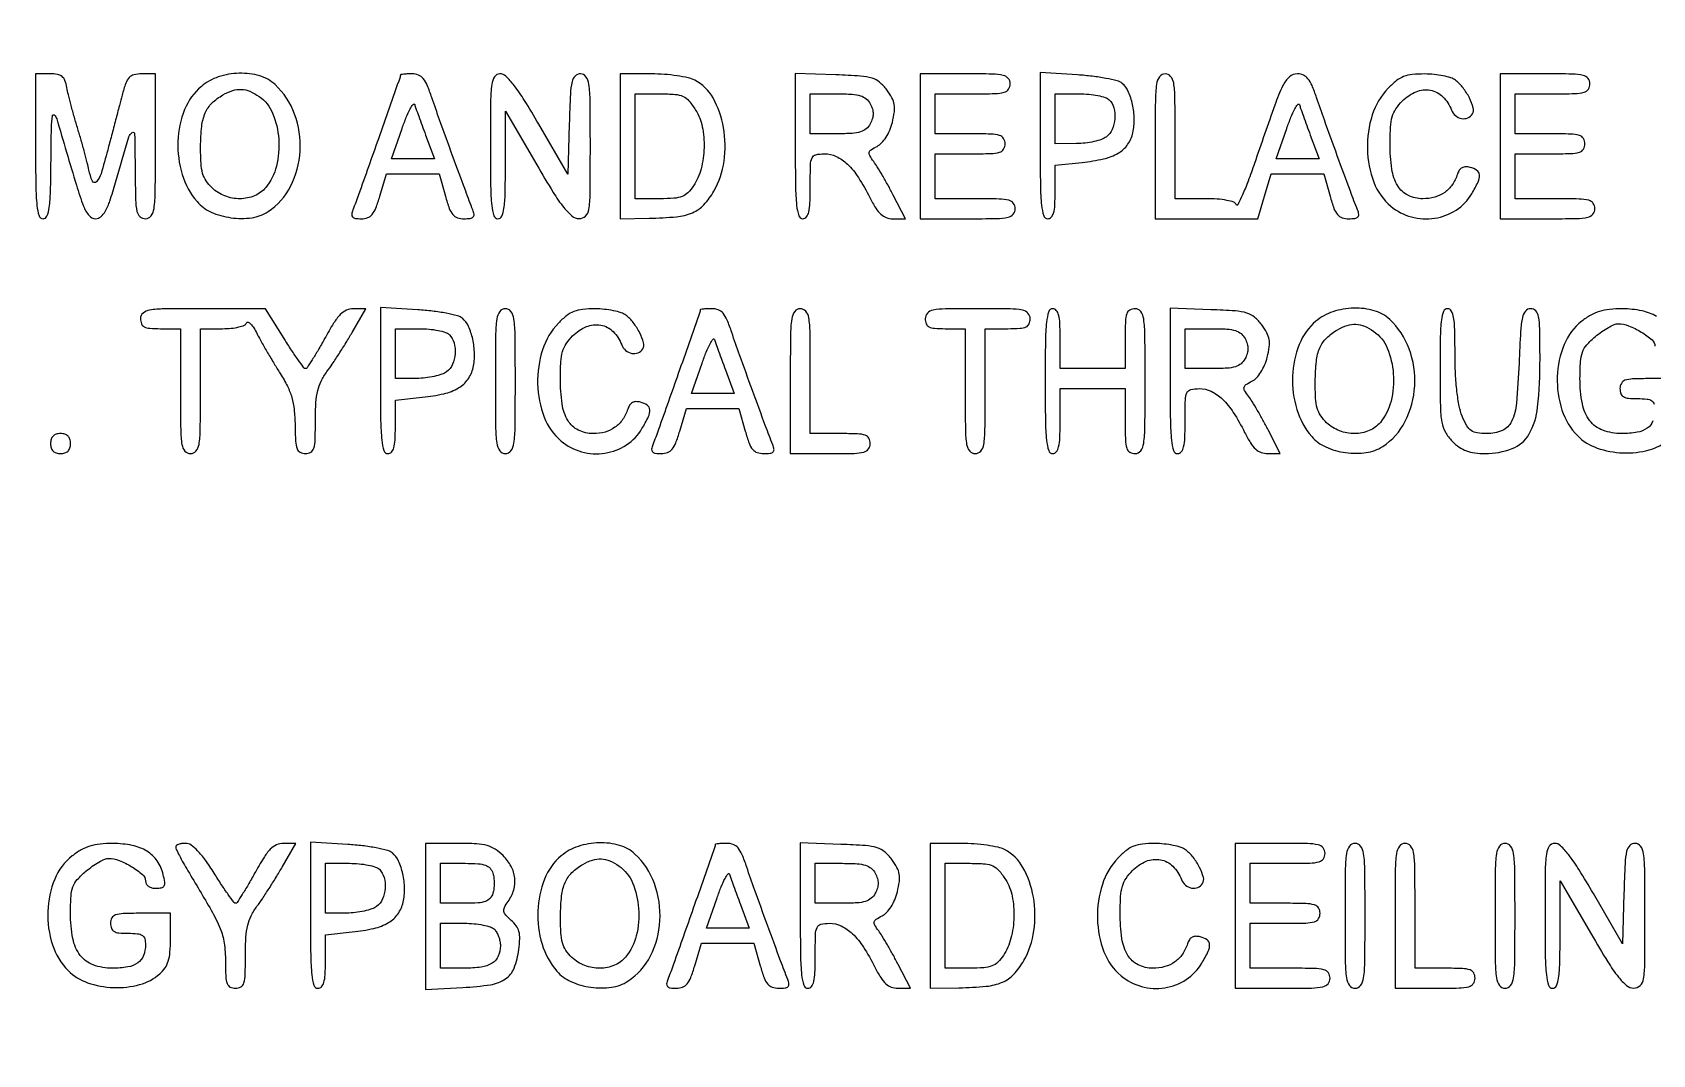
# Model space of a CAD drawing. Extents: x 0 to 1066, y 0 to 761.
# Drawn here: x 807.54 to 834.96, y 649.7 to 667.01 of the extents above; entities that cross this region are included whole.
import ezdxf

# ---------------------------------------------------------------- set-up
doc = ezdxf.new("R2010")
doc.units = 0
doc.header["$MEASUREMENT"] = 0

msp = doc.modelspace()

# ---------------------------------------------------------------- linework, layer by layer
for points in [[(183.390323, 95.266879, 0.000001), (192.989143, 95.254457, 0.000118)], [(835.027433, 662.199682, 0.089301), (834.77888, 662.297788, 0.048933), (834.4521, 662.330581, 0.02471), (834.232634, 662.320218, 0.049497), (834.062512, 662.286529, 0.05494), (833.914039, 662.223021, 0.038421), (833.762728, 662.121543, 0.129246), (833.466605, 661.728897, 0.088626), (833.348413, 661.180592, 0.087215), (833.426965, 660.616933, 0.118789), (833.69376, 660.180731, 0.112618), (834.022224, 659.974294, 0.075265), (834.460335, 659.891595, 0.075304), (834.903052, 659.942285, 0.113008), (835.244923, 660.124366, 0.065979)], [(834.968363, 660.433747, -0.148314), (834.872574, 660.310186, -0.113347), (834.702488, 660.240047, -0.041372), (834.44132, 660.2184, -0.086758), (834.118734, 660.274799, -0.145015), (833.898523, 660.436775, -0.116882), (833.772579, 660.721949, -0.045825), (833.733, 661.152889, -0.015089), (833.741647, 661.439368, -0.073154), (833.774895, 661.598158, -0.095003), (833.848351, 661.720179, -0.035007), (833.993291, 661.86058, -0.021479), (834.102086, 661.944417, -0.024071), (834.213726, 662.015263, -0.024321), (834.313591, 662.065828, -0.105406), (834.378192, 662.0796, -0.095864), (834.555527, 662.045284, -0.042073), (834.770096, 661.937265, -0.039621), (834.952519, 661.804347, -0.218876), (835.002, 661.696727, 0.137225)], [(835.425, 661.149), (834.9174, 661.149, 0.008455), (834.623702, 661.144033, 0.072107), (834.4944, 661.1208, 0.188641), (834.432868, 661.069532, 0.12648), (834.4098, 660.9798, 0.087745), (834.424799, 660.894992, 0.177212), (834.467963, 660.843836, 0.10769), (834.551566, 660.817553, 0.022514), (834.7059, 660.8106, -0.021714), (834.867985, 660.803558, -0.124268), (834.948665, 660.775551, -0.187079), (834.989095, 660.718864, -0.062494)]]:
    msp.add_lwpolyline(points, format="xyb")
for points in [[(409.06215, 749.15415), (40.8618, 749.132981), (40.8618, 380.65769), (40.8618, 12.1824), (501.2973, 12.1824), (961.7328, 12.1824), (961.7328, 380.646631), (961.7328, 749.110861), (961.41555, 749.1633, 0.040886), (961.153339, 749.184871, 0.000002), (934.190609, 749.194398, 0.000089), (904.448031, 749.199508, 0.000054), (869.1804, 749.195529, -0.000029), (813.61687, 749.186499, -0.000004), (696.10453, 749.175037, -0.000004), (556.774728, 749.163736, -0.000004)], [(807.5916, 665.0829, 0.003213), (807.595928, 664.409379, 0.022561), (807.614938, 664.0818, 0.049302), (807.650853, 663.906077, 0.328801), (807.7185, 663.8562, 0.305395), (807.784734, 663.900816, 0.062503), (807.823002, 664.044464, 0.027449), (807.84481, 664.31436, 0.004264), (807.854037, 664.85025, -0.002416), (807.861385, 665.393722, -0.029471), (807.877446, 665.601143, -0.603012), (807.909212, 665.612714, -0.138127), (807.949691, 665.5482, 0.001112), (808.283207, 664.422584, 0.020238), (808.404804, 664.068451, 0.077221), (808.497019, 663.909377, 0.226588), (808.608337, 663.8562, 0.178321), (808.696545, 663.888692, 0.090477), (808.772367, 663.981602, 0.045479), (808.849022, 664.15648, 0.010027), (808.946609, 664.46955, -0.001209), (809.172905, 665.243315, -0.180504), (809.227726, 665.316317, -0.586533), (809.268768, 665.294353, -0.002598), (809.276921, 664.68105, 0.004063), (809.285082, 664.17801, 0.046466), (809.308247, 663.981291, 0.159576), (809.360538, 663.891336, 0.183972), (809.4528, 663.8562, 0.240299), (809.547122, 663.904309, 0.123223), (809.597933, 664.030688, 0.031956), (809.618411, 664.310038, 0.002322), (809.622, 665.0829), (809.622, 666.3096), (809.387435, 666.3096, 0.057703), (809.257347, 666.294537, 0.150789), (809.177017, 666.247484, 0.102355), (809.119077, 666.150296, 0.018959), (809.05808, 665.95005, 0.000085), (809.011337, 665.772626, 0.000034), (808.94705, 665.528372, 0.000033), (808.877616, 665.26442, 0.000041), (808.813214, 665.01945, -0.009374), (808.699779, 664.618552, -0.115475), (808.620791, 664.482001, -0.538762), (808.553854, 664.493623, -0.053672), (808.495197, 664.68105, 0.012912), (808.468067, 664.801309, 0.003926), (808.420847, 664.982041, 0.003928), (808.364736, 665.183794, 0.004276), (808.306978, 665.379, -0.00492), (808.249494, 665.574206, -0.004529), (808.194202, 665.775959, -0.004526), (808.148171, 665.956701, -0.014927), (808.122481, 666.07695, 0.043617), (808.089578, 666.196863, 0.134321), (808.040998, 666.264621, 0.130778), (807.963829, 666.299234, 0.040414), (807.835798, 666.3096), (807.5916, 666.3096)], [(810.398203, 666.097573, 0.123885), (810.115012, 665.704877, 0.085485), (810.001437, 665.165957, 0.082885), (810.073908, 664.603936, 0.104562), (810.325639, 664.145326, 0.111799), (810.563609, 663.968975, 0.06908), (810.900008, 663.873281, 0.069045), (811.249965, 663.872815, 0.111332), (811.527882, 663.976881, 0.131426), (811.908639, 664.40286, 0.103697), (812.069054, 665.002511, 0.101152), (811.97639, 665.628853, 0.118621), (811.645771, 666.128419, 0.118666), (811.386035, 666.275001, 0.075716), (811.040356, 666.318938, 0.073305), (810.685341, 666.257607, 0.095814)], [(813.767395, 666.28845, -0.084799), (813.760891, 666.250434, -0.000052), (813.39492, 665.211662, -0.000388), (813.059376, 664.261928, -0.009822), (812.962375, 664.00425, 0.060048), (812.942783, 663.930519, 0.230938), (812.957032, 663.886662, 0.170663), (813.005125, 663.862554, 0.031659), (813.105379, 663.8562, 0.086283), (813.213494, 663.874997, 0.134827), (813.290323, 663.928959, 0.082591), (813.352396, 664.03597, 0.018432), (813.419868, 664.2369), (813.532276, 664.6176), (813.977243, 664.6176), (814.422211, 664.6176), (814.5288, 664.2369, 0.017944), (814.594185, 664.03199, 0.087286), (814.654412, 663.926531, 0.141822), (814.731634, 663.874152, 0.078722), (814.844946, 663.8562, 0.029308), (814.950092, 663.862368, 0.166988), (814.999822, 663.886276, 0.236769), (815.014664, 663.930066, 0.061225), (814.99489, 664.00425, -0.006965), (814.872601, 664.320606, -0.001209), (814.651345, 664.92204, -0.001323), (814.431617, 665.528787, -0.005089), (814.299852, 665.90775, 0.017403), (814.221081, 666.1175, 0.074917), (814.152322, 666.231275, 0.125362), (814.072616, 666.289172, 0.094981), (813.966049, 666.3096, 0.00999), (813.889884, 666.308078, 0.016528), (813.825752, 666.303387, 0.010464), (813.774648, 666.296862, 0.371455)], [(815.2902, 665.0829, 0.003213), (815.294528, 664.409379, 0.022561), (815.313538, 664.0818, 0.049302), (815.349453, 663.906077, 0.328801), (815.4171, 663.8562, 0.295501), (815.482472, 663.898531, 0.070336), (815.520206, 664.029231, 0.029944), (815.54024, 664.276794, 0.004715), (815.545837, 664.76565), (815.547674, 665.6751), (816.074587, 664.768957, 0.006242), (816.353961, 664.302024, 0.029041), (816.533682, 664.044737, 0.052989), (816.670926, 663.904238, 0.170079), (816.79185, 663.859507, 0.199339), (816.900131, 663.902273, 0.163117), (816.957825, 664.013706, 0.036571), (816.978904, 664.272581, 0.002034), (816.9822, 665.0829, 0.002367), (816.978569, 665.850072, 0.031318), (816.958184, 666.132383, 0.117824), (816.908377, 666.261077, 0.246563), (816.81596, 666.3096, 0.195513), (816.725155, 666.272682, 0.145553), (816.671852, 666.177256, 0.043894), (816.644339, 665.970993, 0.004128), (816.62561, 665.459718), (816.6015, 664.609836), (816.108317, 665.459718, 0.007787), (815.868238, 665.858983, 0.025041), (815.691401, 666.11361, 0.035073), (815.553547, 666.268518, 0.195814), (815.452667, 666.3096, 0.254619), (815.362661, 666.260588, 0.110911), (815.314151, 666.128758, 0.030502), (815.293887, 665.842586, 0.002427)], [(817.4898, 665.0829), (817.4898, 663.8562), (817.97625, 663.864633, 0.018847), (818.43922, 663.890133, 0.076273), (818.712629, 663.958481, 0.107083), (818.903818, 664.092269, 0.057946), (819.074022, 664.325164, 0.09461), (819.245013, 664.829818, 0.077415), (819.235601, 665.400431, 0.083451), (819.059967, 665.900865, 0.148656), (818.749784, 666.202603, 0.065462), (818.63744, 666.243066, 0.01784), (818.451459, 666.276774, 0.017725), (818.235831, 666.300191, 0.017594), (818.01855, 666.308353), (817.4898, 666.3096)], [(820.4508, 665.086321, 0.003202), (820.455126, 664.410813, 0.022501), (820.474132, 664.08237, 0.049121), (820.51003, 663.906147, 0.329081), (820.5777, 663.8562, 0.232029), (820.639437, 663.88648, 0.108427), (820.678569, 663.969, 0.047315), (820.699301, 664.124857, 0.00942), (820.7046, 664.4061, -0.00595), (820.708907, 664.768065, -0.096871), (820.734944, 664.886198, -0.238613), (820.79961, 664.939815, -0.056005), (820.943653, 664.956, -0.111153), (821.145105, 664.910656, -0.081177), (821.33442, 664.779801, -0.058854), (821.52011, 664.553171, -0.025924), (821.711972, 664.21575, 0.021841), (821.811716, 664.036953, 0.069009), (821.89887, 663.931427, 0.100305), (821.991378, 663.875632, 0.085906), (822.103645, 663.8562), (822.31485, 663.8562), (822.108673, 664.25805, 0.006834), (822.020606, 664.424072, 0.006481), (821.926498, 664.590612, 0.006451), (821.839451, 664.73576, 0.022591), (821.778027, 664.825875, -0.02569), (821.711448, 664.924864, -0.192002), (821.702529, 664.979664, -0.198014), (821.733863, 665.02459, -0.027525), (821.834728, 665.081775, 0.089041), (821.912681, 665.139614, 0.046566), (821.987198, 665.235276, 0.042448), (822.050434, 665.355602, 0.038847), (822.094664, 665.488463, 0.026721), (822.128634, 665.664822, 0.076578), (822.126642, 665.789241, 0.082928), (822.087616, 665.901584, 0.035157), (822.001272, 666.036262, 0.057331), (821.878702, 666.16654, 0.10358), (821.750317, 666.235832, 0.055706), (821.555185, 666.270774, 0.007564), (821.139958, 666.291871), (820.4508, 666.316443)], [(822.5658, 665.0829), (822.5658, 663.8562), (823.3695, 663.8562, 0.004147), (823.860209, 663.86027, 0.047763), (824.051588, 663.881803, 0.16431), (824.138994, 663.933393, 0.179874), (824.1732, 664.0254, 0.157888), (824.14366, 664.116616, 0.176663), (824.06745, 664.168162, 0.055952), (823.902578, 664.190253, 0.005351), (823.4964, 664.1946), (822.8196, 664.1946), (822.8196, 664.5753), (822.8196, 664.956), (823.4118, 664.956, 0.006583), (823.761692, 664.960607, 0.063075), (823.908825, 664.983193, 0.183695), (823.97767, 665.034626, 0.142406), (824.004, 665.1252, 0.142406), (823.97767, 665.215774, 0.183695), (823.908825, 665.267207, 0.063075), (823.761692, 665.289793, 0.006583), (823.4118, 665.2944), (822.8196, 665.2944), (822.8196, 665.6328), (822.8196, 665.9712), (823.4541, 665.9712, 0.005909), (823.832126, 665.975667, 0.059311), (823.988137, 665.99799, 0.180365), (824.060656, 666.049488, 0.150217), (824.0886, 666.1404, 0.17273), (824.055927, 666.232157, 0.168559), (823.972275, 666.28375, 0.050222), (823.789722, 666.305449, 0.004487), (823.3272, 666.3096), (822.5658, 666.3096)], [(824.5962, 665.094026, 0.003177), (824.600521, 664.414044, 0.022367), (824.619518, 664.083654, 0.048715), (824.65538, 663.906302, 0.329705), (824.7231, 663.8562, 0.208378), (824.783443, 663.88249, 0.11961), (824.822931, 663.952927, 0.055661), (824.844306, 664.083999, 0.012613), (824.85, 664.309664), (824.85, 664.763128), (825.30495, 664.810083, 0.029754), (825.670721, 664.869988, 0.076952), (825.918788, 664.967757, 0.106873), (826.076828, 665.112632, 0.100256), (826.165412, 665.31312, 0.058942), (826.188383, 665.545686, 0.048856), (826.15934, 665.792941, 0.051542), (826.088041, 666.009871, 0.114883), (825.983597, 666.147457, 0.111025), (825.900135, 666.190019, 0.015594), (825.710166, 666.23235, 0.017167), (825.478529, 666.268244, 0.01383), (825.227635, 666.291328), (824.5962, 666.331851)], [(826.542, 665.0829), (826.542, 663.8562), (827.411831, 663.8562), (828.281661, 663.8562), (828.394068, 664.2369), (828.506476, 664.6176), (828.951443, 664.6176), (829.396411, 664.6176), (829.503, 664.2369, 0.017944), (829.568385, 664.03199, 0.087286), (829.628612, 663.926531, 0.141822), (829.705834, 663.874152, 0.078722), (829.819146, 663.8562, 0.029308), (829.924292, 663.862368, 0.166988), (829.974022, 663.886276, 0.236769), (829.988864, 663.930066, 0.061225), (829.96909, 664.00425, -0.006965), (829.846801, 664.320606, -0.001209), (829.625545, 664.92204, -0.001323), (829.405817, 665.528787, -0.005089), (829.274052, 665.90775, 0.017956), (829.197084, 666.112014, 0.070049), (829.128308, 666.227764, 0.117315), (829.050769, 666.288096, 0.107327), (828.951742, 666.3096, 0.184102), (828.814454, 666.257276, 0.099007), (828.703961, 666.110464, 0.027305), (828.567151, 665.780647, 0.001738), (828.223011, 664.792501, -0.007137), (828.115157, 664.493257, -0.013896), (828.019129, 664.258303, -0.012768), (827.94088, 664.092659, -0.667021), (827.91485, 664.094551, 0.233159), (827.872923, 664.136943, 0.036901), (827.756415, 664.167813, 0.031075), (827.59195, 664.188164, 0.015247), (827.38095, 664.1946), (826.8804, 664.1946), (826.8804, 665.2521, 0.002827), (826.876669, 665.912059, 0.036854), (826.855866, 666.156262, 0.138781), (826.804606, 666.266732, 0.218517), (826.7112, 666.3096, 0.240299), (826.616878, 666.261491, 0.123223), (826.566067, 666.135112, 0.031956), (826.545589, 665.855762, 0.002322)], [(830.484829, 666.06512, 0.114205), (830.216961, 665.61474, 0.083506), (830.134034, 665.036764, 0.085163), (830.244564, 664.474294, 0.127519), (830.533003, 664.068227, 0.108551), (830.878866, 663.886735, 0.105254), (831.273005, 663.864143, 0.106878), (831.637422, 664.003573, 0.11522), (831.900118, 664.278312, 0.021165), (832.008799, 664.481461, 0.127063), (832.031965, 664.598049, 0.232712), (831.989227, 664.673758, 0.086167), (831.874743, 664.725943, 0.067058), (831.797889, 664.735355, 0.120753), (831.736762, 664.719591, 0.12276), (831.690509, 664.677609, 0.07065), (831.657701, 664.609411, -0.072622), (831.571576, 664.432171, -0.089596), (831.443095, 664.301259, -0.08774), (831.274631, 664.221738, -0.066597), (831.071787, 664.1946, -0.114856), (830.821675, 664.252822, -0.145297), (830.648122, 664.413208, -0.099183), (830.548515, 664.696134, -0.035212), (830.5182, 665.126069, -0.014703), (830.526529, 665.409243, -0.055361), (830.556425, 665.584021, -0.07729), (830.617879, 665.716512, -0.049247), (830.725855, 665.848145, -0.096703), (830.959425, 666.005412, -0.146157), (831.201427, 666.032024, -0.15206), (831.411632, 665.92191, -0.107279), (831.557138, 665.69625, 0.127947), (831.623411, 665.602126, 0.131147), (831.72656, 665.553314, 0.142401), (831.833876, 665.564266, 0.159485), (831.913019, 665.631052, 0.211029), (831.927163, 665.733173, 0.047286), (831.861619, 665.900749, 0.046742), (831.753502, 666.07291, 0.065556), (831.625331, 666.201159, 0.088545), (831.548229, 666.241119, 0.025252), (831.417136, 666.274736, 0.02458), (831.262706, 666.298294, 0.023821), (831.105078, 666.306909, 0.026305), (830.89503, 666.297319, 0.068477), (830.748186, 666.262166, 0.074054), (830.623048, 666.190592, 0.034872)], [(832.3794, 665.0829), (832.3794, 663.8562), (833.1831, 663.8562, 0.004147), (833.673809, 663.86027, 0.047763), (833.865188, 663.881803, 0.16431), (833.952594, 663.933393, 0.179874), (833.9868, 664.0254, 0.157888), (833.95726, 664.116616, 0.176663), (833.88105, 664.168162, 0.055952), (833.716178, 664.190253, 0.005351), (833.31, 664.1946), (832.6332, 664.1946), (832.6332, 664.5753), (832.6332, 664.956), (833.2254, 664.956, 0.006583), (833.575292, 664.960607, 0.063075), (833.722425, 664.983193, 0.183695), (833.79127, 665.034626, 0.142406), (833.8176, 665.1252, 0.142406), (833.79127, 665.215774, 0.183695), (833.722425, 665.267207, 0.063075), (833.575292, 665.289793, 0.006583), (833.2254, 665.2944), (832.6332, 665.2944), (832.6332, 665.6328), (832.6332, 665.9712), (833.2677, 665.9712, 0.005909), (833.645726, 665.975667, 0.059311), (833.801738, 665.99799, 0.180365), (833.874256, 666.049488, 0.150217), (833.9022, 666.1404, 0.17273), (833.869527, 666.232157, 0.168559), (833.785875, 666.28375, 0.050222), (833.603322, 666.305449, 0.004487), (833.1408, 666.3096), (832.3794, 666.3096)], [(811.377297, 665.925839, -0.143223), (811.604998, 665.641523, -0.079931), (811.70746, 665.206353, -0.077332), (811.669265, 664.745218, -0.11509), (811.487996, 664.38495, -0.119537), (811.299584, 664.245395, -0.098447), (811.053927, 664.194752, -0.09388), (810.797477, 664.241462, -0.097006), (810.579203, 664.378547, -0.056872), (810.478283, 664.49764, -0.080028), (810.420387, 664.623996, -0.054705), (810.392563, 664.795724, -0.014142), (810.386091, 665.076497, -0.025001), (810.405155, 665.421355, -0.075567), (810.464582, 665.648338, -0.098225), (810.578037, 665.813205, -0.062967), (810.7641, 665.953619, -0.051006), (810.928866, 666.026958, -0.090781), (811.075514, 666.046995, -0.090761), (811.219771, 666.013781, -0.050966)], [(818.764753, 665.69625, -0.090931), (818.877074, 665.414531, -0.056823), (818.907135, 665.059609, -0.056208), (818.856225, 664.701788, -0.081785), (818.72743, 664.410909, -0.053857), (818.634167, 664.297366, -0.102503), (818.535165, 664.233735, -0.073821), (818.397488, 664.203009, -0.018052), (818.16465, 664.1946), (817.7436, 664.1946), (817.7436, 665.0829), (817.7436, 665.9712), (818.167843, 665.9712, -0.017821), (818.417818, 665.962288, -0.090339), (818.552317, 665.927735, -0.111314), (818.652076, 665.851366, -0.033754)], [(821.7198, 665.802, -0.049536), (821.755962, 665.714626, -0.073486), (821.768053, 665.6328, -0.073486), (821.755962, 665.550974, -0.049536), (821.7198, 665.4636, -0.09537), (821.650905, 665.378675, -0.100861), (821.556666, 665.327433, -0.059921), (821.411632, 665.301448, -0.014397), (821.166923, 665.2944), (820.7046, 665.2944), (820.7046, 665.6328), (820.7046, 665.9712), (821.166923, 665.9712, -0.014397), (821.411632, 665.964152, -0.059921), (821.556666, 665.938167, -0.100861), (821.650905, 665.886925, -0.09537)], [(825.76368, 665.86968, -0.13151), (825.842834, 665.732669, -0.084316), (825.8602, 665.548715, -0.084006), (825.815813, 665.368681, -0.128741), (825.71715, 665.242967, -0.079472), (825.635795, 665.199501, -0.027293), (825.506972, 665.162804, -0.026323), (825.358063, 665.137196, -0.027554), (825.20955, 665.127891), (824.85, 665.1252), (824.85, 665.5482), (824.85, 665.9712), (825.25608, 665.9712, -0.022886), (825.418985, 665.96374, -0.026473), (825.572696, 665.941378, -0.026952), (825.698895, 665.908981, -0.120635)], [(814.193555, 665.27325), (814.343344, 664.8714), (813.981038, 664.8714), (813.618732, 664.8714), (813.796543, 665.385818, -0.011999), (813.867293, 665.575624, -0.026422), (813.932317, 665.716059, -0.047278), (813.982634, 665.792701, -0.601846), (814.00906, 665.787668, 0.009837), (814.030896, 665.721495, 0.001488), (814.077571, 665.590123, 0.001668), (814.133662, 665.435356, 0.001442)], [(829.167755, 665.27325), (829.317544, 664.8714), (828.955238, 664.8714), (828.592932, 664.8714), (828.770743, 665.385818, -0.011999), (828.841493, 665.575624, -0.026422), (828.906517, 665.716059, -0.047278), (828.956834, 665.792701, -0.601846), (828.98326, 665.787668, 0.009837), (829.005096, 665.721495, 0.001488), (829.051771, 665.590123, 0.001668), (829.107862, 665.435356, 0.001442)], [(809.3682, 662.1642, 0.094959), (809.384763, 662.077774, 0.184152), (809.43165, 662.026725, 0.098846), (809.524639, 662.00133, 0.017388), (809.7066, 661.995), (810.045, 661.995), (810.045, 660.9375, 0.002827), (810.048731, 660.277541, 0.036854), (810.069534, 660.033338, 0.138781), (810.120794, 659.922868, 0.218517), (810.2142, 659.88, 0.218517), (810.307606, 659.922868, 0.138781), (810.358866, 660.033338, 0.036854), (810.379669, 660.277541, 0.002827), (810.3834, 660.9375), (810.3834, 661.995), (810.75705, 661.995, 0.024), (810.90458, 662.002086, 0.03564), (811.032089, 662.02361, 0.03954), (811.127604, 662.055, 0.216408), (811.163649, 662.093848, -0.423764), (811.188924, 662.105976, -0.114921), (811.230266, 662.078708, -0.050224), (811.28515, 662.007773, -0.021588), (811.34416, 661.903498, 0.009661), (811.417786, 661.76584, 0.004315), (811.519724, 661.587421, 0.00427), (811.630821, 661.4005, 0.005776), (811.734611, 661.2336, -0.026113), (811.855581, 661.02019, -0.045849), (811.929244, 660.831299, -0.044203), (811.968843, 660.627428, -0.022462), (811.98415, 660.36645, 0.009319), (811.993135, 660.088441, 0.074119), (812.018464, 659.962787, 0.184912), (812.070571, 659.90248, 0.123759), (812.16, 659.88, 0.136957), (812.250314, 659.905211, 0.185702), (812.301694, 659.971533, 0.065938), (812.324483, 660.112538, 0.007136), (812.3292, 660.443065, -0.01444), (812.337896, 660.744099, -0.04363), (812.367509, 660.946947, -0.057784), (812.425933, 661.1082, -0.044334), (812.524219, 661.267915, 0.01199), (812.615271, 661.396461, 0.005258), (812.729969, 661.570844, 0.0052), (812.847875, 661.758541, 0.006935), (812.950786, 661.93155), (813.182332, 662.3334), (812.972993, 662.3334, 0.108876), (812.854325, 662.30725, 0.092988), (812.749833, 662.232773, 0.053175), (812.637767, 662.088338, 0.012741), (812.484599, 661.8258, -0.00625), (812.374446, 661.631232, -0.009839), (812.274544, 661.467307, -0.004317), (812.186566, 661.331738, -0.251756), (812.161382, 661.3182, -0.23848), (812.135419, 661.33133, -0.003892), (812.036986, 661.467307, -0.009183), (811.924733, 661.631235, -0.005851), (811.799922, 661.8258), (811.482626, 662.3334), (810.425413, 662.3334, 0.002828), (809.765646, 662.329669, 0.036863), (809.521502, 662.308865, 0.138808), (809.411059, 662.257604, 0.218478)], [(813.429, 661.117826, 0.003177), (813.433321, 660.437844, 0.022367), (813.452318, 660.107454, 0.048715), (813.48818, 659.930102, 0.329705), (813.5559, 659.88, 0.208378), (813.616243, 659.90629, 0.11961), (813.655731, 659.976727, 0.055661), (813.677106, 660.107799, 0.012613), (813.6828, 660.333464), (813.6828, 660.786928), (814.13775, 660.833883, 0.029754), (814.503521, 660.893788, 0.076952), (814.751588, 660.991557, 0.106873), (814.909628, 661.136432, 0.100256), (814.998212, 661.33692, 0.058942), (815.021183, 661.569486, 0.048856), (814.99214, 661.816741, 0.051542), (814.920841, 662.033671, 0.114883), (814.816397, 662.171257, 0.111025), (814.732935, 662.213819, 0.015594), (814.542966, 662.25615, 0.017167), (814.311329, 662.292044, 0.01383), (814.060435, 662.315128), (813.429, 662.355651)], [(815.3748, 661.1067, 0.002322), (815.378389, 660.333838, 0.031956), (815.398867, 660.054488, 0.123223), (815.449678, 659.928109, 0.240299), (815.544, 659.88, 0.240299), (815.638322, 659.928109, 0.123223), (815.689133, 660.054488, 0.031956), (815.709611, 660.333838, 0.002322), (815.7132, 661.1067, 0.002322), (815.709611, 661.879562, 0.031956), (815.689133, 662.158912, 0.123223), (815.638322, 662.285291, 0.240299), (815.544, 662.3334, 0.240299), (815.449678, 662.285291, 0.123223), (815.398867, 662.158912, 0.031956), (815.378389, 661.879562, 0.002322)], [(816.441229, 662.08892, 0.114205), (816.173361, 661.63854, 0.083506), (816.090434, 661.060564, 0.085163), (816.200964, 660.498094, 0.127519), (816.489403, 660.092027, 0.108551), (816.835266, 659.910535, 0.105254), (817.229405, 659.887943, 0.106878), (817.593822, 660.027373, 0.11522), (817.856518, 660.302112, 0.021165), (817.965199, 660.505261, 0.127063), (817.988365, 660.621849, 0.232712), (817.945627, 660.697558, 0.086167), (817.831143, 660.749743, 0.067058), (817.754289, 660.759155, 0.120753), (817.693162, 660.743391, 0.12276), (817.646909, 660.701409, 0.07065), (817.614101, 660.633211, -0.072622), (817.527976, 660.455971, -0.089596), (817.399495, 660.325059, -0.08774), (817.231031, 660.245538, -0.066597), (817.028187, 660.2184, -0.114856), (816.778075, 660.276622, -0.145297), (816.604522, 660.437008, -0.099183), (816.504915, 660.719934, -0.035212), (816.4746, 661.149869, -0.014703), (816.482929, 661.433043, -0.055361), (816.512825, 661.607821, -0.07729), (816.574279, 661.740312, -0.049247), (816.682255, 661.871945, -0.096703), (816.915825, 662.029212, -0.146157), (817.157827, 662.055824, -0.15206), (817.368032, 661.94571, -0.107279), (817.513538, 661.72005, 0.127947), (817.579811, 661.625926, 0.131147), (817.68296, 661.577114, 0.142401), (817.790276, 661.588066, 0.159485), (817.869419, 661.654852, 0.211029), (817.883563, 661.756973, 0.047286), (817.818019, 661.924549, 0.046742), (817.709902, 662.09671, 0.065556), (817.581731, 662.224959, 0.088545), (817.504629, 662.264919, 0.025252), (817.373536, 662.298536, 0.02458), (817.219106, 662.322094, 0.023821), (817.061478, 662.330709, 0.026305), (816.85143, 662.321119, 0.068477), (816.704586, 662.285966, 0.074054), (816.579448, 662.214392, 0.034872)], [(818.843395, 662.31225, -0.084799), (818.836891, 662.274234, -0.000052), (818.47092, 661.235462, -0.000388), (818.135376, 660.285728, -0.009822), (818.038375, 660.02805, 0.060048), (818.018783, 659.954319, 0.230938), (818.033032, 659.910462, 0.170663), (818.081125, 659.886354, 0.031659), (818.181379, 659.88, 0.086283), (818.289494, 659.898797, 0.134827), (818.366323, 659.952759, 0.082591), (818.428396, 660.05977, 0.018432), (818.495868, 660.2607), (818.608276, 660.6414), (819.053243, 660.6414), (819.498211, 660.6414), (819.6048, 660.2607, 0.017944), (819.670185, 660.05579, 0.087286), (819.730412, 659.950331, 0.141822), (819.807634, 659.897952, 0.078722), (819.920946, 659.88, 0.029308), (820.026092, 659.886168, 0.166988), (820.075822, 659.910076, 0.236769), (820.090664, 659.953866, 0.061225), (820.07089, 660.02805, -0.006965), (819.948601, 660.344406, -0.001209), (819.727345, 660.94584, -0.001323), (819.507617, 661.552587, -0.005089), (819.375852, 661.93155, 0.017403), (819.297081, 662.1413, 0.074917), (819.228322, 662.255075, 0.125362), (819.148616, 662.312972, 0.094981), (819.042049, 662.3334, 0.00999), (818.965884, 662.331878, 0.016528), (818.901752, 662.327187, 0.010464), (818.850648, 662.320662, 0.371455)], [(820.3662, 661.1067), (820.3662, 659.88), (821.043, 659.88, 0.005351), (821.449178, 659.884347, 0.055952), (821.61405, 659.906438, 0.176663), (821.69026, 659.957984, 0.157888), (821.7198, 660.0492, 0.12648), (821.696732, 660.138932, 0.188641), (821.6352, 660.1902, 0.072107), (821.505898, 660.213433, 0.008455), (821.2122, 660.2184), (820.7046, 660.2184), (820.7046, 661.2759, 0.002827), (820.700869, 661.935859, 0.036854), (820.680066, 662.180062, 0.138781), (820.628806, 662.290532, 0.218517), (820.5354, 662.3334, 0.240299), (820.441078, 662.285291, 0.123223), (820.390267, 662.158912, 0.031956), (820.369789, 661.879562, 0.002322)], [(822.6504, 662.1642, 0.094959), (822.666963, 662.077774, 0.184152), (822.71385, 662.026725, 0.098846), (822.806839, 662.00133, 0.017388), (822.9888, 661.995), (823.3272, 661.995), (823.3272, 660.9375, 0.002827), (823.330931, 660.277541, 0.036854), (823.351734, 660.033338, 0.138781), (823.402994, 659.922868, 0.218517), (823.4964, 659.88, 0.218517), (823.589806, 659.922868, 0.138781), (823.641066, 660.033338, 0.036854), (823.661869, 660.277541, 0.002827), (823.6656, 660.9375), (823.6656, 661.995), (824.0463, 661.995, 0.013964), (824.256058, 662.000859, 0.090841), (824.358263, 662.02555, 0.188085), (824.408834, 662.076595, 0.102588), (824.427, 662.1642, 0.193568), (824.389802, 662.256685, 0.15568), (824.294813, 662.308221, 0.043488), (824.085805, 662.329467, 0.003595), (823.5387, 662.3334, 0.003595), (822.991595, 662.329467, 0.043488), (822.782588, 662.308221, 0.15568), (822.687598, 662.256685, 0.193568)], [(824.6808, 661.1067, 0.003213), (824.685128, 660.433179, 0.022561), (824.704138, 660.1056, 0.049302), (824.740053, 659.929877, 0.328801), (824.8077, 659.88, 0.232029), (824.869437, 659.91028, 0.108427), (824.908569, 659.9928, 0.047315), (824.929301, 660.148657, 0.00942), (824.9346, 660.4299), (824.9346, 660.9798), (825.4845, 660.9798), (826.0344, 660.9798), (826.0344, 660.4299, 0.007414), (826.039171, 660.10812, 0.067313), (826.062058, 659.969887, 0.186514), (826.113413, 659.904704, 0.134481), (826.2036, 659.88, 0.240299), (826.297922, 659.928109, 0.123223), (826.348733, 660.054488, 0.031956), (826.369211, 660.333838, 0.002322), (826.3728, 661.1067, 0.002322), (826.369211, 661.879562, 0.031956), (826.348733, 662.158912, 0.123223), (826.297922, 662.285291, 0.240299), (826.2036, 662.3334, 0.12648), (826.113868, 662.310332, 0.188641), (826.0626, 662.2488, 0.072107), (826.039367, 662.119498, 0.008455), (826.0344, 661.8258), (826.0344, 661.3182), (825.4845, 661.3182), (824.9346, 661.3182), (824.9346, 661.8258, 0.010614), (824.929147, 662.082641, 0.050675), (824.908163, 662.22765, 0.113455), (824.868868, 662.30483, 0.222027), (824.8077, 662.3334, 0.328801), (824.740053, 662.283523, 0.049302), (824.704138, 662.1078, 0.022561), (824.685128, 661.780221, 0.003213)], [(826.7958, 661.110121, 0.003202), (826.800126, 660.434613, 0.022501), (826.819132, 660.10617, 0.049121), (826.85503, 659.929947, 0.329081), (826.9227, 659.88, 0.232029), (826.984437, 659.91028, 0.108427), (827.023569, 659.9928, 0.047315), (827.044301, 660.148657, 0.00942), (827.0496, 660.4299, -0.00595), (827.053907, 660.791865, -0.096871), (827.079944, 660.909998, -0.238613), (827.14461, 660.963615, -0.056005), (827.288653, 660.9798, -0.111153), (827.490105, 660.934456, -0.081177), (827.67942, 660.803601, -0.058854), (827.86511, 660.576971, -0.025924), (828.056972, 660.23955, 0.021841), (828.156716, 660.060753, 0.069009), (828.24387, 659.955227, 0.100305), (828.336378, 659.899432, 0.085906), (828.448645, 659.88), (828.65985, 659.88), (828.453673, 660.28185, 0.006834), (828.365606, 660.447872, 0.006481), (828.271498, 660.614412, 0.006451), (828.184451, 660.75956, 0.022591), (828.123027, 660.849675, -0.02569), (828.056448, 660.948664, -0.192002), (828.047529, 661.003464, -0.198014), (828.078863, 661.04839, -0.027525), (828.179728, 661.105575, 0.089041), (828.257681, 661.163414, 0.046566), (828.332198, 661.259076, 0.042448), (828.395434, 661.379402, 0.038847), (828.439664, 661.512263, 0.026721), (828.473634, 661.688622, 0.076578), (828.471642, 661.813041, 0.082928), (828.432616, 661.925384, 0.035157), (828.346272, 662.060062, 0.057331), (828.223702, 662.19034, 0.10358), (828.095317, 662.259632, 0.055706), (827.900185, 662.294574, 0.007564), (827.484958, 662.315671), (826.7958, 662.340243)], [(829.264003, 662.121373, 0.123885), (828.980812, 661.728677, 0.085485), (828.867237, 661.189757, 0.082885), (828.939708, 660.627736, 0.104562), (829.191439, 660.169126, 0.111799), (829.429409, 659.992775, 0.06908), (829.765808, 659.897081, 0.069045), (830.115765, 659.896615, 0.111332), (830.393682, 660.000681, 0.131426), (830.774439, 660.42666, 0.103697), (830.934854, 661.026311, 0.101152), (830.84219, 661.652653, 0.118621), (830.511571, 662.152219, 0.118666), (830.251835, 662.298801, 0.075716), (829.906156, 662.342738, 0.073305), (829.551141, 662.281407, 0.095814)], [(831.3642, 661.314355, 0.003964), (831.369225, 660.680502, 0.037977), (831.39397, 660.411631, 0.086932), (831.45389, 660.242839, 0.067817), (831.571855, 660.087655, 0.045287), (831.689029, 659.98998, 0.061733), (831.810829, 659.926405, 0.057123), (831.951702, 659.891388, 0.032389), (832.127316, 659.88, 0.091481), (832.585083, 659.96446, 0.171956), (832.867883, 660.205325, 0.107033), (833.015919, 660.66513, 0.02456), (833.0562, 661.484683, 0.004091), (833.052058, 661.990882, 0.042042), (833.031104, 662.198879, 0.139542), (832.982841, 662.295871, 0.210994), (832.897867, 662.3334, 0.224554), (832.811366, 662.292489, 0.120063), (832.759004, 662.183607, 0.038088), (832.72821, 661.953674, 0.003955), (832.701425, 661.408462, -0.011778), (832.65775, 660.73471, -0.086058), (832.574904, 660.423262, -0.186836), (832.419186, 660.272354, -0.100409), (832.153224, 660.2184, -0.036356), (831.991466, 660.230177, -0.118728), (831.892554, 660.269881, -0.110433), (831.818563, 660.352102, -0.02926), (831.740583, 660.511783, -0.051176), (831.689026, 660.682361, -0.018965), (831.650664, 660.930597, -0.016895), (831.626092, 661.23099, -0.011958), (831.618, 661.569283, 0.005918), (831.613205, 661.974443, 0.03524), (831.593338, 662.184897, 0.084231), (831.555149, 662.295437, 0.274093), (831.4911, 662.3334, 0.308918), (831.424915, 662.288195, 0.062189), (831.387984, 662.142409, 0.026926), (831.368683, 661.867339, 0.004053)], [(814.59648, 661.89348, -0.13151), (814.675634, 661.756469, -0.084316), (814.693, 661.572515, -0.084006), (814.648613, 661.392481, -0.128741), (814.54995, 661.266767, -0.079472), (814.468595, 661.223301, -0.027293), (814.339772, 661.186604, -0.026323), (814.190863, 661.160996, -0.027554), (814.04235, 661.151691), (813.6828, 661.149), (813.6828, 661.572), (813.6828, 661.995), (814.08888, 661.995, -0.022886), (814.251785, 661.98754, -0.026473), (814.405496, 661.965178, -0.026952), (814.531695, 661.932781, -0.120635)], [(828.0648, 661.8258, -0.049536), (828.100962, 661.738426, -0.073486), (828.113053, 661.6566, -0.073486), (828.100962, 661.574774, -0.049536), (828.0648, 661.4874, -0.09537), (827.995905, 661.402475, -0.100861), (827.901666, 661.351233, -0.059921), (827.756632, 661.325248, -0.014397), (827.511923, 661.3182), (827.0496, 661.3182), (827.0496, 661.6566), (827.0496, 661.995), (827.511923, 661.995, -0.014397), (827.756632, 661.987952, -0.059921), (827.901666, 661.961967, -0.100861), (827.995905, 661.910725, -0.09537)], [(830.243097, 661.949639, -0.143223), (830.470798, 661.665323, -0.079931), (830.57326, 661.230153, -0.077332), (830.535065, 660.769018, -0.11509), (830.353796, 660.40875, -0.119537), (830.165384, 660.269195, -0.098447), (829.919727, 660.218552, -0.09388), (829.663277, 660.265262, -0.097006), (829.445003, 660.402347, -0.056872), (829.344083, 660.52144, -0.080028), (829.286187, 660.647796, -0.054705), (829.258363, 660.819524, -0.014142), (829.251891, 661.100297, -0.025001), (829.270955, 661.445155, -0.075567), (829.330382, 661.672138, -0.098225), (829.443837, 661.837005, -0.062967), (829.6299, 661.977419, -0.051006), (829.794666, 662.050758, -0.090781), (829.941314, 662.070795, -0.090761), (830.085571, 662.037581, -0.050966)], [(819.269555, 661.29705), (819.419344, 660.8952), (819.057038, 660.8952), (818.694732, 660.8952), (818.872543, 661.409618, -0.011999), (818.943293, 661.599424, -0.026422), (819.008317, 661.739859, -0.047278), (819.058634, 661.816501, -0.601846), (819.08506, 661.811468, 0.009837), (819.106896, 661.745295, 0.001488), (819.153571, 661.613923, 0.001668), (819.209662, 661.459156, 0.001442)], [(807.8454, 660.0492, 0.072254), (807.856131, 659.975331, 0.124864), (807.8877, 659.9223, 0.124864), (807.940731, 659.890731, 0.072254), (808.0146, 659.88, 0.072254), (808.088469, 659.890731, 0.124864), (808.1415, 659.9223, 0.124864), (808.173069, 659.975331, 0.072254), (808.1838, 660.0492, 0.072254), (808.173069, 660.123069, 0.124864), (808.1415, 660.1761, 0.124864), (808.088469, 660.207669, 0.072254), (808.0146, 660.2184, 0.072254), (807.940731, 660.207669, 0.124864), (807.8877, 660.1761, 0.124864), (807.856131, 660.123069, 0.072254)], [(808.213528, 653.069343, 0.129246), (807.917405, 652.676697, 0.088626), (807.799213, 652.128392, 0.087215), (807.877765, 651.564733, 0.118789), (808.14456, 651.128531, 0.112618), (808.473024, 650.922094, 0.075265), (808.911135, 650.839395, 0.075304), (809.353852, 650.890085, 0.113008), (809.695723, 651.072166, 0.065979), (809.783555, 651.171389, 0.074329), (809.838272, 651.286291, 0.054743), (809.867167, 651.439284, 0.019325), (809.8758, 651.662573), (809.8758, 652.0968), (809.3682, 652.0968, 0.008455), (809.074502, 652.091833, 0.072107), (808.9452, 652.0686, 0.188641), (808.883668, 652.017332, 0.12648), (808.8606, 651.9276, 0.087745), (808.875599, 651.842792, 0.177212), (808.918763, 651.791636, 0.10769), (809.002366, 651.765353, 0.022514), (809.1567, 651.7584, -0.021714), (809.318785, 651.751358, -0.124268), (809.399465, 651.723351, -0.187079), (809.439895, 651.666664, -0.062494), (809.4528, 651.56382, -0.091498), (809.419163, 651.381547, -0.148314), (809.323374, 651.257986, -0.113347), (809.153288, 651.187847, -0.041372), (808.89212, 651.1662, -0.086758), (808.569534, 651.222599, -0.145015), (808.349323, 651.384575, -0.116882), (808.223379, 651.669749, -0.045825), (808.1838, 652.100689, -0.015089), (808.192447, 652.387168, -0.073154), (808.225695, 652.545958, -0.095003), (808.299151, 652.667979, -0.035007), (808.444091, 652.80838, -0.021479), (808.552886, 652.892217, -0.024071), (808.664526, 652.963063, -0.024321), (808.764391, 653.013628, -0.105406), (808.828992, 653.0274, -0.095864), (809.006327, 652.993084, -0.042073), (809.220896, 652.885065, -0.039621), (809.403319, 652.752147, -0.218876), (809.4528, 652.644527, 0.137225), (809.466337, 652.596132, 0.104143), (809.504196, 652.555739, 0.087371), (809.561739, 652.528935, 0.065501), (809.631171, 652.5198, 0.051376), (809.724148, 652.529379, 0.224479), (809.767099, 652.561825, 0.158116), (809.77778, 652.624588, 0.023398), (809.752942, 652.75245, 0.090086), (809.650694, 652.98244, 0.105062), (809.478233, 653.147482, 0.089301), (809.22968, 653.245588, 0.048933), (808.9029, 653.278381, 0.02471), (808.683434, 653.268018, 0.049497), (808.513312, 653.234329, 0.05494), (808.364839, 653.170821, 0.038421)], [(809.964069, 653.21775, 0.098044), (809.974363, 653.177974, 0.006751), (810.026394, 653.073533, 0.009417), (810.092928, 652.950144, 0.006929), (810.171085, 652.8159, -0.003893), (810.563894, 652.150523, -0.033196), (810.717386, 651.84005, -0.063283), (810.78457, 651.593831, -0.03501), (810.8064, 651.282444, 0.01019), (810.811671, 651.023844, 0.079044), (810.835421, 650.905781, 0.189957), (810.886577, 650.848815, 0.116431), (810.9756, 650.8278, 0.136957), (811.065914, 650.853011, 0.185702), (811.117294, 650.919333, 0.065938), (811.140083, 651.060338, 0.007136), (811.1448, 651.390865, -0.01444), (811.153496, 651.691899, -0.04363), (811.183109, 651.894747, -0.057784), (811.241533, 652.056, -0.044334), (811.339819, 652.215715, 0.01199), (811.430871, 652.344261, 0.005258), (811.545569, 652.518644, 0.0052), (811.663475, 652.706341, 0.006935), (811.766386, 652.87935), (811.997932, 653.2812), (811.788593, 653.2812, 0.108876), (811.669925, 653.25505, 0.092988), (811.565433, 653.180573, 0.053175), (811.453367, 653.036138, 0.012741), (811.300199, 652.7736, -0.00625), (811.190046, 652.579032, -0.009839), (811.090144, 652.415107, -0.004317), (811.002166, 652.279538, -0.251756), (810.976982, 652.266, -0.23848), (810.951019, 652.27913, -0.003892), (810.852586, 652.415107, -0.009183), (810.740333, 652.579035, -0.005851), (810.615522, 652.7736, 0.015141), (810.463811, 653.000702, 0.036179), (810.334602, 653.156763, 0.050226), (810.223219, 653.251833, 0.152717), (810.129313, 653.2812, 0.035826), (810.064878, 653.276577, 0.055903), (810.011096, 653.262562, 0.07526), (809.975007, 653.242049, 0.245106)], [(812.2446, 652.065626, 0.003177), (812.248921, 651.385644, 0.022367), (812.267918, 651.055254, 0.048715), (812.30378, 650.877902, 0.329705), (812.3715, 650.8278, 0.208378), (812.431843, 650.85409, 0.11961), (812.471331, 650.924527, 0.055661), (812.492706, 651.055599, 0.012613), (812.4984, 651.281264), (812.4984, 651.734728), (812.95335, 651.781683, 0.029754), (813.319121, 651.841588, 0.076952), (813.567188, 651.939357, 0.106873), (813.725228, 652.084232, 0.100256), (813.813812, 652.28472, 0.058942), (813.836783, 652.517286, 0.048856), (813.80774, 652.764541, 0.051542), (813.736441, 652.981471, 0.114883), (813.631997, 653.119057, 0.111025), (813.548535, 653.161619, 0.015594), (813.358566, 653.20395, 0.017167), (813.126929, 653.239844, 0.01383), (812.876035, 653.262928), (812.2446, 653.303451)], [(814.1904, 652.045253), (814.1904, 650.809306), (814.823449, 650.841274, 0.024309), (815.294374, 650.888079, 0.112633), (815.547526, 650.986848, 0.153372), (815.691342, 651.168335, 0.058166), (815.77208, 651.485148, 0.023573), (815.787821, 651.667307, 0.073694), (815.77459, 651.789263, 0.094912), (815.729236, 651.884502, 0.057312), (815.643925, 651.976408, -0.027153), (815.549213, 652.066859, -0.149392), (815.518377, 652.129488, -0.161279), (815.529037, 652.19602, -0.033096), (815.591533, 652.299145, 0.080592), (815.685889, 652.494387, 0.100315), (815.703843, 652.694737, 0.097349), (815.642181, 652.890823, 0.071783), (815.505545, 653.073545, 0.050512), (815.371395, 653.183021, 0.079484), (815.236203, 653.244187, 0.053942), (815.05371, 653.273352, 0.012674), (814.744145, 653.2812), (814.1904, 653.2812)], [(816.489403, 653.069173, 0.123885), (816.206212, 652.676477, 0.085485), (816.092637, 652.137557, 0.082885), (816.165108, 651.575536, 0.104562), (816.416839, 651.116926, 0.111799), (816.654809, 650.940575, 0.06908), (816.991208, 650.844881, 0.069045), (817.341165, 650.844415, 0.111332), (817.619082, 650.948481, 0.131426), (817.999839, 651.37446, 0.103697), (818.160254, 651.974111, 0.101152), (818.06759, 652.600453, 0.118621), (817.736971, 653.100019, 0.118666), (817.477235, 653.246601, 0.075716), (817.131556, 653.290538, 0.073305), (816.776541, 653.229207, 0.095814)], [(819.097195, 653.26005, -0.084799), (819.090691, 653.222034, -0.000052), (818.72472, 652.183262, -0.000388), (818.389176, 651.233528, -0.009822), (818.292175, 650.97585, 0.060048), (818.272583, 650.902119, 0.230938), (818.286832, 650.858262, 0.170663), (818.334925, 650.834154, 0.031659), (818.435179, 650.8278, 0.086283), (818.543294, 650.846597, 0.134827), (818.620123, 650.900559, 0.082591), (818.682196, 651.00757, 0.018432), (818.749668, 651.2085), (818.862076, 651.5892), (819.307043, 651.5892), (819.752011, 651.5892), (819.8586, 651.2085, 0.017944), (819.923985, 651.00359, 0.087286), (819.984212, 650.898131, 0.141822), (820.061434, 650.845752, 0.078722), (820.174746, 650.8278, 0.029308), (820.279892, 650.833968, 0.166988), (820.329622, 650.857876, 0.236769), (820.344464, 650.901666, 0.061225), (820.32469, 650.97585, -0.006965), (820.202401, 651.292206, -0.001209), (819.981145, 651.89364, -0.001323), (819.761417, 652.500387, -0.005089), (819.629652, 652.87935, 0.017403), (819.550881, 653.0891, 0.074917), (819.482122, 653.202875, 0.125362), (819.402416, 653.260772, 0.094981), (819.295849, 653.2812, 0.00999), (819.219684, 653.279678, 0.016528), (819.155552, 653.274987, 0.010464), (819.104448, 653.268462, 0.371455)], [(820.5354, 652.057921, 0.003202), (820.539726, 651.382413, 0.022501), (820.558732, 651.05397, 0.049121), (820.59463, 650.877747, 0.329081), (820.6623, 650.8278, 0.232029), (820.724037, 650.85808, 0.108427), (820.763169, 650.9406, 0.047315), (820.783901, 651.096457, 0.00942), (820.7892, 651.3777, -0.00595), (820.793507, 651.739665, -0.096871), (820.819544, 651.857798, -0.238613), (820.88421, 651.911415, -0.056005), (821.028253, 651.9276, -0.111153), (821.229705, 651.882256, -0.081177), (821.41902, 651.751401, -0.058854), (821.60471, 651.524771, -0.025924), (821.796572, 651.18735, 0.021841), (821.896316, 651.008553, 0.069009), (821.98347, 650.903027, 0.100305), (822.075978, 650.847232, 0.085906), (822.188245, 650.8278), (822.39945, 650.8278), (822.193273, 651.22965, 0.006834), (822.105206, 651.395672, 0.006481), (822.011098, 651.562212, 0.006451), (821.924051, 651.70736, 0.022591), (821.862627, 651.797475, -0.02569), (821.796048, 651.896464, -0.192002), (821.787129, 651.951264, -0.198014), (821.818463, 651.99619, -0.027525), (821.919328, 652.053375, 0.089041), (821.997281, 652.111214, 0.046566), (822.071798, 652.206876, 0.042448), (822.135034, 652.327202, 0.038847), (822.179264, 652.460063, 0.026721), (822.213234, 652.636422, 0.076578), (822.211242, 652.760841, 0.082928), (822.172216, 652.873184, 0.035157), (822.085872, 653.007862, 0.057331), (821.963302, 653.13814, 0.10358), (821.834917, 653.207432, 0.055706), (821.639785, 653.242374, 0.007564), (821.224558, 653.263471), (820.5354, 653.288043)], [(822.735, 652.0545), (822.735, 650.8278), (823.22145, 650.836233, 0.018847), (823.68442, 650.861733, 0.076273), (823.957829, 650.930081, 0.107083), (824.149018, 651.063869, 0.057946), (824.319222, 651.296764, 0.09461), (824.490213, 651.801418, 0.077415), (824.480801, 652.372031, 0.083451), (824.305167, 652.872465, 0.148656), (823.994984, 653.174203, 0.065462), (823.88264, 653.214666, 0.01784), (823.696659, 653.248374, 0.017725), (823.481031, 653.271791, 0.017594), (823.26375, 653.279953), (822.735, 653.2812)], [(825.916429, 653.03672, 0.114205), (825.648561, 652.58634, 0.083506), (825.565634, 652.008364, 0.085163), (825.676164, 651.445894, 0.127519), (825.964603, 651.039827, 0.108551), (826.310466, 650.858335, 0.105254), (826.704605, 650.835743, 0.106878), (827.069022, 650.975173, 0.11522), (827.331718, 651.249912, 0.021165), (827.440399, 651.453061, 0.127063), (827.463565, 651.569649, 0.232712), (827.420827, 651.645358, 0.086167), (827.306343, 651.697543, 0.067058), (827.229489, 651.706955, 0.120753), (827.168362, 651.691191, 0.12276), (827.122109, 651.649209, 0.07065), (827.089301, 651.581011, -0.072622), (827.003176, 651.403771, -0.089596), (826.874695, 651.272859, -0.08774), (826.706231, 651.193338, -0.066597), (826.503387, 651.1662, -0.114856), (826.253275, 651.224422, -0.145297), (826.079722, 651.384808, -0.099183), (825.980115, 651.667734, -0.035212), (825.9498, 652.097669, -0.014703), (825.958129, 652.380843, -0.055361), (825.988025, 652.555621, -0.07729), (826.049479, 652.688112, -0.049247), (826.157455, 652.819745, -0.096703), (826.391025, 652.977012, -0.146157), (826.633027, 653.003624, -0.15206), (826.843232, 652.89351, -0.107279), (826.988738, 652.66785, 0.127947), (827.055011, 652.573726, 0.131147), (827.15816, 652.524914, 0.142401), (827.265476, 652.535866, 0.159485), (827.344619, 652.602652, 0.211029), (827.358763, 652.704773, 0.047286), (827.293219, 652.872349, 0.046742), (827.185102, 653.04451, 0.065556), (827.056931, 653.172759, 0.088545), (826.979829, 653.212719, 0.025252), (826.848736, 653.246336, 0.02458), (826.694306, 653.269894, 0.023821), (826.536678, 653.278509, 0.026305), (826.32663, 653.268919, 0.068477), (826.179786, 653.233766, 0.074054), (826.054648, 653.162192, 0.034872)], [(827.8956, 652.0545), (827.8956, 650.8278), (828.6993, 650.8278, 0.004147), (829.190009, 650.83187, 0.047763), (829.381388, 650.853403, 0.16431), (829.468794, 650.904993, 0.179874), (829.503, 650.997, 0.157888), (829.47346, 651.088216, 0.176663), (829.39725, 651.139762, 0.055952), (829.232378, 651.161853, 0.005351), (828.8262, 651.1662), (828.1494, 651.1662), (828.1494, 651.5469), (828.1494, 651.9276), (828.7416, 651.9276, 0.006583), (829.091492, 651.932207, 0.063075), (829.238625, 651.954793, 0.183695), (829.30747, 652.006226, 0.142406), (829.3338, 652.0968, 0.142406), (829.30747, 652.187374, 0.183695), (829.238625, 652.238807, 0.063075), (829.091492, 652.261393, 0.006583), (828.7416, 652.266), (828.1494, 652.266), (828.1494, 652.6044), (828.1494, 652.9428), (828.7839, 652.9428, 0.005909), (829.161926, 652.947267, 0.059311), (829.317938, 652.96959, 0.180365), (829.390456, 653.021088, 0.150217), (829.4184, 653.112, 0.17273), (829.385727, 653.203757, 0.168559), (829.302075, 653.25535, 0.050222), (829.119522, 653.277049, 0.004487), (828.657, 653.2812), (827.8956, 653.2812)], [(829.7568, 652.0545, 0.002322), (829.760389, 651.281638, 0.031956), (829.780867, 651.002287, 0.123223), (829.831678, 650.875909, 0.240299), (829.926, 650.8278, 0.240299), (830.020322, 650.875909, 0.123223), (830.071133, 651.002287, 0.031956), (830.091611, 651.281638, 0.002322), (830.0952, 652.0545, 0.002322), (830.091611, 652.827362, 0.031956), (830.071133, 653.106712, 0.123223), (830.020322, 653.233091, 0.240299), (829.926, 653.2812, 0.240299), (829.831678, 653.233091, 0.123223), (829.780867, 653.106712, 0.031956), (829.760389, 652.827362, 0.002322)], [(830.6028, 652.0545), (830.6028, 650.8278), (831.2796, 650.8278, 0.005351), (831.685778, 650.832147, 0.055952), (831.85065, 650.854237, 0.176663), (831.92686, 650.905784, 0.157888), (831.9564, 650.997, 0.12648), (831.933332, 651.086732, 0.188641), (831.8718, 651.138, 0.072107), (831.742498, 651.161233, 0.008455), (831.4488, 651.1662), (830.9412, 651.1662), (830.9412, 652.2237, 0.002827), (830.937469, 652.883659, 0.036854), (830.916666, 653.127862, 0.138781), (830.865406, 653.238332, 0.218517), (830.772, 653.2812, 0.240299), (830.677678, 653.233091, 0.123223), (830.626867, 653.106712, 0.031956), (830.606389, 652.827362, 0.002322)], [(832.2948, 652.0545, 0.002322), (832.298389, 651.281638, 0.031956), (832.318867, 651.002287, 0.123223), (832.369678, 650.875909, 0.240299), (832.464, 650.8278, 0.240299), (832.558322, 650.875909, 0.123223), (832.609133, 651.002287, 0.031956), (832.629611, 651.281638, 0.002322), (832.6332, 652.0545, 0.002322), (832.629611, 652.827362, 0.031956), (832.609133, 653.106712, 0.123223), (832.558322, 653.233091, 0.240299), (832.464, 653.2812, 0.240299), (832.369678, 653.233091, 0.123223), (832.318867, 653.106712, 0.031956), (832.298389, 652.827362, 0.002322)], [(833.1408, 652.0545, 0.003213), (833.145128, 651.380979, 0.022561), (833.164138, 651.0534, 0.049302), (833.200053, 650.877677, 0.328801), (833.2677, 650.8278, 0.295501), (833.333072, 650.870131, 0.070336), (833.370806, 651.000831, 0.029944), (833.39084, 651.248394, 0.004715), (833.396437, 651.73725), (833.398274, 652.6467), (833.925187, 651.740557, 0.006242), (834.204561, 651.273624, 0.029041), (834.384282, 651.016337, 0.052989), (834.521526, 650.875838, 0.170079), (834.64245, 650.831107, 0.199339), (834.750731, 650.873873, 0.163117), (834.808425, 650.985306, 0.036571), (834.829504, 651.244181, 0.002034), (834.8328, 652.0545, 0.002367), (834.829169, 652.821672, 0.031318), (834.808784, 653.103983, 0.117824), (834.758977, 653.232677, 0.246563), (834.66656, 653.2812, 0.195513), (834.575755, 653.244282, 0.145553), (834.522452, 653.148856, 0.043894), (834.494939, 652.942593, 0.004128), (834.47621, 652.431318), (834.4521, 651.581436), (833.958917, 652.431318, 0.007787), (833.718838, 652.830583, 0.025041), (833.542001, 653.08521, 0.035073), (833.404147, 653.240118, 0.195814), (833.303267, 653.2812, 0.254619), (833.213261, 653.232188, 0.110911), (833.164751, 653.100358, 0.030502), (833.144487, 652.814186, 0.002427)], [(817.468497, 652.897439, -0.143223), (817.696198, 652.613123, -0.079931), (817.79866, 652.177953, -0.077332), (817.760465, 651.716818, -0.11509), (817.579196, 651.35655, -0.119537), (817.390784, 651.216995, -0.098447), (817.145127, 651.166352, -0.09388), (816.888677, 651.213062, -0.097006), (816.670403, 651.350147, -0.056872), (816.569483, 651.46924, -0.080028), (816.511587, 651.595596, -0.054705), (816.483763, 651.767324, -0.014142), (816.477291, 652.048097, -0.025001), (816.496355, 652.392955, -0.075567), (816.555782, 652.619938, -0.098225), (816.669237, 652.784805, -0.062967), (816.8553, 652.925219, -0.051006), (817.020066, 652.998558, -0.090781), (817.166714, 653.018595, -0.090761), (817.310971, 652.985381, -0.050966)], [(813.41208, 652.84128, -0.13151), (813.491234, 652.704269, -0.084316), (813.5086, 652.520315, -0.084006), (813.464213, 652.340281, -0.128741), (813.36555, 652.214567, -0.079472), (813.284195, 652.171101, -0.027293), (813.155372, 652.134404, -0.026323), (813.006463, 652.108796, -0.027554), (812.85795, 652.099491), (812.4984, 652.0968), (812.4984, 652.5198), (812.4984, 652.9428), (812.90448, 652.9428, -0.022886), (813.067385, 652.93534, -0.026473), (813.221096, 652.912979, -0.026952), (813.347295, 652.880581, -0.120635)], [(815.3325, 652.7736, -0.047189), (815.349179, 652.69649, -0.029688), (815.354652, 652.6044, -0.029688), (815.349179, 652.51231, -0.047189), (815.3325, 652.4352, -0.103276), (815.284362, 652.349774, -0.127418), (815.209071, 652.298447, -0.071188), (815.084044, 652.272746, -0.015153), (814.861499, 652.266), (814.4442, 652.266), (814.4442, 652.6044), (814.4442, 652.9428), (814.861499, 652.9428, -0.015153), (815.084044, 652.936054, -0.071188), (815.209071, 652.910353, -0.127418), (815.284362, 652.859026, -0.103276)], [(819.523355, 652.24485), (819.673144, 651.843), (819.310838, 651.843), (818.948532, 651.843), (819.126343, 652.357418, -0.011999), (819.197093, 652.547224, -0.026422), (819.262117, 652.687659, -0.047278), (819.312434, 652.764301, -0.601846), (819.33886, 652.759268, 0.009837), (819.360696, 652.693095, 0.001488), (819.407371, 652.561723, 0.001668), (819.463462, 652.406956, 0.001442)], [(821.8044, 652.7736, -0.049536), (821.840562, 652.686226, -0.073486), (821.852653, 652.6044, -0.073486), (821.840562, 652.522574, -0.049536), (821.8044, 652.4352, -0.09537), (821.735505, 652.350275, -0.100861), (821.641266, 652.299033, -0.059921), (821.496232, 652.273048, -0.014397), (821.251523, 652.266), (820.7892, 652.266), (820.7892, 652.6044), (820.7892, 652.9428), (821.251523, 652.9428, -0.014397), (821.496232, 652.935752, -0.059921), (821.641266, 652.909767, -0.100861), (821.735505, 652.858525, -0.09537)], [(824.009953, 652.66785, -0.090931), (824.122274, 652.386131, -0.056823), (824.152335, 652.031209, -0.056208), (824.101425, 651.673388, -0.081785), (823.97263, 651.382509, -0.053857), (823.879367, 651.268966, -0.102503), (823.780365, 651.205335, -0.073821), (823.642688, 651.174609, -0.018052), (823.40985, 651.1662), (822.9888, 651.1662), (822.9888, 652.0545), (822.9888, 652.9428), (823.413043, 652.9428, -0.017821), (823.663018, 652.933888, -0.090339), (823.797517, 652.899335, -0.111314), (823.897276, 652.822966, -0.033754)], [(815.35788, 651.82608, -0.070395), (815.396794, 651.774339, -0.038897), (815.429579, 651.702194, -0.037889), (815.451931, 651.62237, -0.049362), (815.4594, 651.5469, -0.103441), (815.422745, 651.371618, -0.151109), (815.320393, 651.253079, -0.105063), (815.136977, 651.186285, -0.034985), (814.85028, 651.1662), (814.4442, 651.1662), (814.4442, 651.5469), (814.4442, 651.9276), (814.85028, 651.9276, -0.022886), (815.013185, 651.92014, -0.026473), (815.166896, 651.897778, -0.026952), (815.293095, 651.865381, -0.120635)]]:
    msp.add_lwpolyline(points, format="xyb", close=True)

doc.saveas('drawing.dxf')
